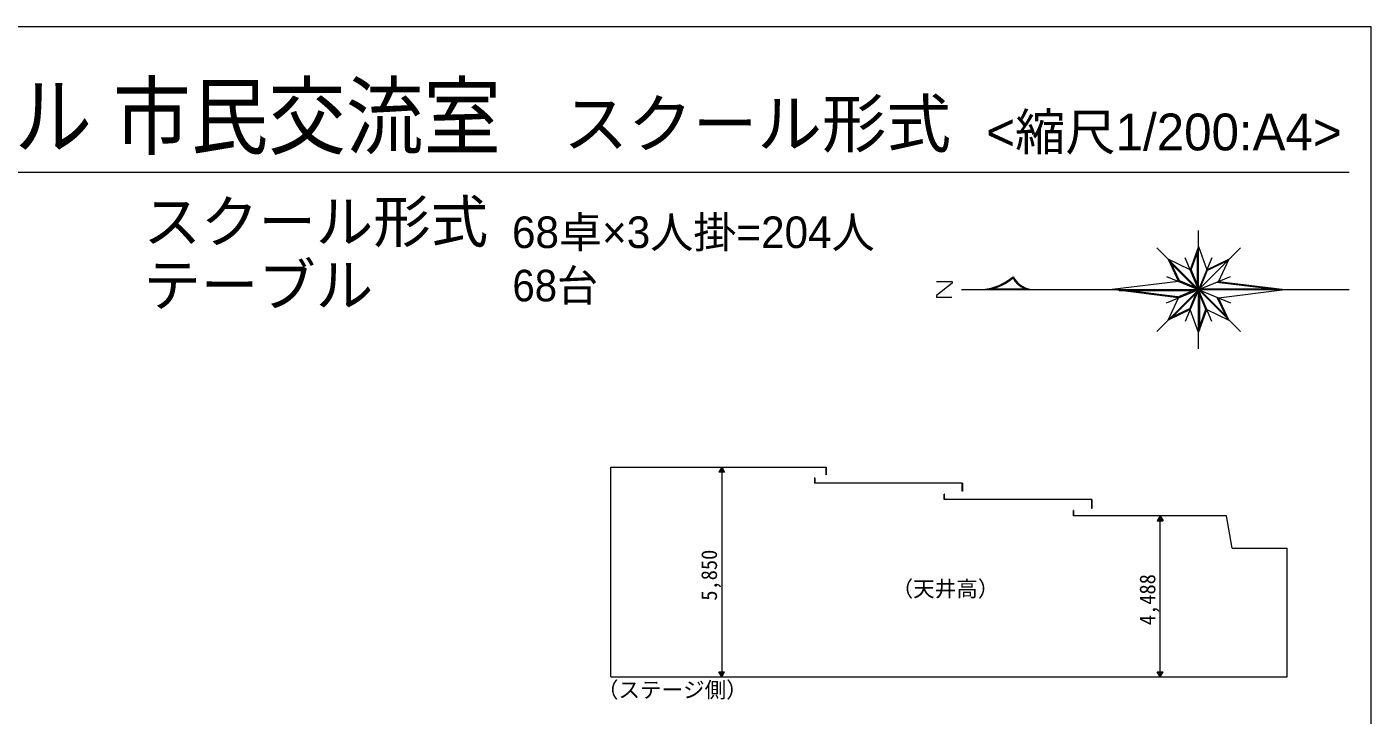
# Model space of a CAD drawing. Units: millimetres, scale not verified, with parts at other scales. Extents: x -36057 to 20255, y -22762 to 18611.
# Drawn here: x 1225 to 19943, y 9021 to 18611 of the extents above; entities that cross this region are included whole.
import ezdxf
from ezdxf.enums import TextEntityAlignment as Align

# ---------------------------------------------------------------- set-up
doc = ezdxf.new("R2010")
doc.units = ezdxf.units.MM
doc.header["$LTSCALE"] = 200
for name, color, linetype, lineweight in [('1-0_121', 7, 'Continuous', 9), ('1-2_130', 7, 'Continuous', 9), ('1-A', 7, 'Continuous', 9), ('F-F', 7, 'Continuous', 9)]:
    doc.layers.add(name, color=color, linetype=linetype, lineweight=lineweight)
doc.styles.add('HG創英角ｺﾞｼｯｸUB', font='')
doc.styles.add('ＭＳ ゴシック', font='')
doc.styles.get('HG創英角ｺﾞｼｯｸUB').set_extended_font_data('HG創英角ｺﾞｼｯｸUB')
doc.styles.get('ＭＳ ゴシック').set_extended_font_data('MS Gothic')

msp = doc.modelspace()

# ---------------------------------------------------------------- linework, layer by layer
at = {"layer": '1-0_121'}
for p, q in [((9357.2, 12477.7), (12354.4, 12477.7)), ((9357.2, 9552.7), (9357.2, 12477.7)), ((10900.5, 12477.7), (10859.7, 12407)), ((10941.3, 12407), (10859.7, 12407)), ((10861, 12409.3), (10940, 12409.3)), ((10862.4, 12411.8), (10938.6, 12411.8)), ((10863.9, 12414.3), (10937.1, 12414.3)), ((10865.3, 12416.8), (10935.7, 12416.8)), ((10866.8, 12419.3), (10934.3, 12419.3)), ((10868.2, 12421.8), (10932.8, 12421.8)), ((10869.7, 12424.3), (10931.4, 12424.3)), ((10871.1, 12426.8), (10929.9, 12426.8)), ((10872.5, 12429.3), (10928.5, 12429.3)), ((10874, 12431.8), (10927, 12431.8)), ((10875.4, 12434.3), (10925.6, 12434.3)), ((10876.9, 12436.8), (10924.2, 12436.8)), ((10878.3, 12439.3), (10922.7, 12439.3)), ((10879.8, 12441.8), (10921.3, 12441.8)), ((10881.2, 12444.3), (10919.8, 12444.3)), ((10882.6, 12446.8), (10918.4, 12446.8)), ((10884.1, 12449.3), (10916.9, 12449.3)), ((10885.5, 12451.8), (10915.5, 12451.8)), ((10887, 12454.3), (10914.1, 12454.3)), ((10888.4, 12456.8), (10912.6, 12456.8)), ((10889.9, 12459.3), (10911.2, 12459.3)), ((10891.3, 12461.8), (10909.7, 12461.8)), ((10892.8, 12464.3), (10908.3, 12464.3)), ((10894.2, 12466.8), (10906.8, 12466.8)), ((10895.6, 12469.3), (10905.4, 12469.3)), ((10897.1, 12471.8), (10904, 12471.8)), ((10898.5, 12474.3), (10902.5, 12474.3)), ((10900, 12476.8), (10901.1, 12476.8)), ((10900.5, 12477.7), (10900.5, 9552.7)), ((10900.5, 12477.7), (10941.3, 12407)), ((12348.4, 12477.7), (12348.4, 12367.7)), ((12354.4, 12367.7), (12348.4, 12367.7)), ((12354.4, 12477.7), (12354.4, 12367.7)), ((14251.8, 12250.7), (12191.8, 12250.7)), ((12197.8, 12325.7), (12197.8, 12250.7)), ((14245.8, 12250.7), (14245.8, 12140.7)), ((14251.8, 12250.7), (14251.8, 12140.7)), ((13995.8, 12023.7), (13995.8, 12098.7)), ((16055.8, 12023.7), (13995.8, 12023.7)), ((14001.8, 12044), (14001.8, 12034.5)), ((14251.8, 12140.7), (14245.8, 12140.7)), ((16049.8, 12023.7), (16049.8, 11898.7)), ((16055.8, 12023.7), (16055.8, 11898.7)), ((15799.8, 11796.7), (15799.8, 11871.7)), ((17931.8, 11796.7), (15799.8, 11796.7)), ((16055.8, 11898.7), (16049.8, 11898.7)), ((17002.6, 11793.3), (17006.6, 11793.3)), ((17004, 11795.8), (17005.1, 11795.8)), ((17004.6, 11796.7), (17045.4, 11726)), ((18009, 11347.7), (17931.8, 11796.7)), ((17045.4, 11726), (16963.7, 11726)), ((16965.1, 11728.3), (17044.1, 11728.3)), ((16966.5, 11730.8), (17042.6, 11730.8)), ((16967.9, 11733.3), (17041.2, 11733.3)), ((16969.4, 11735.8), (17039.8, 11735.8)), ((16970.8, 11738.3), (17038.3, 11738.3)), ((16972.3, 11740.8), (17036.9, 11740.8)), ((16973.7, 11743.3), (17035.4, 11743.3)), ((16975.2, 11745.8), (17034, 11745.8)), ((16976.6, 11748.3), (17032.5, 11748.3)), ((16978, 11750.8), (17031.1, 11750.8)), ((16979.5, 11753.3), (17029.7, 11753.3)), ((16980.9, 11755.8), (17028.2, 11755.8)), ((16982.4, 11758.3), (17026.8, 11758.3)), ((16983.8, 11760.8), (17025.3, 11760.8)), ((16985.3, 11763.3), (17023.9, 11763.3)), ((16986.7, 11765.8), (17022.4, 11765.8)), ((16988.1, 11768.3), (17021, 11768.3)), ((16989.6, 11770.8), (17019.6, 11770.8)), ((16991, 11773.3), (17018.1, 11773.3)), ((16992.5, 11775.8), (17016.7, 11775.8)), ((16993.9, 11778.3), (17015.2, 11778.3)), ((16995.4, 11780.8), (17013.8, 11780.8)), ((16996.8, 11783.3), (17012.3, 11783.3)), ((16998.2, 11785.8), (17010.9, 11785.8)), ((16999.7, 11788.3), (17009.4, 11788.3)), ((17001.1, 11790.8), (17008, 11790.8)), ((18009, 11347.7), (18775.3, 11347.7)), ((18775.3, 9552.7), (18775.3, 11347.7)), ((9357.2, 9552.7), (18775.3, 9552.7)), ((10859.7, 9623.5), (10941.3, 9623.5)), ((10900.5, 9552.7), (10859.7, 9623.5)), ((10940, 9621.2), (10861, 9621.2)), ((10938.6, 9618.7), (10862.4, 9618.7)), ((10937.1, 9616.2), (10863.9, 9616.2)), ((10935.7, 9613.7), (10865.3, 9613.7)), ((10934.3, 9611.2), (10866.8, 9611.2)), ((10932.8, 9608.7), (10868.2, 9608.7)), ((10931.4, 9606.2), (10869.7, 9606.2)), ((10929.9, 9603.7), (10871.1, 9603.7)), ((10928.5, 9601.2), (10872.5, 9601.2)), ((10927, 9598.7), (10874, 9598.7)), ((10925.6, 9596.2), (10875.4, 9596.2)), ((10924.2, 9593.7), (10876.9, 9593.7)), ((10922.7, 9591.2), (10878.3, 9591.2)), ((10921.3, 9588.7), (10879.8, 9588.7)), ((10919.8, 9586.2), (10881.2, 9586.2)), ((10918.4, 9583.7), (10882.6, 9583.7)), ((10916.9, 9581.2), (10884.1, 9581.2)), ((10915.5, 9578.7), (10885.5, 9578.7)), ((10914.1, 9576.2), (10887, 9576.2)), ((10912.6, 9573.7), (10888.4, 9573.7)), ((10911.2, 9571.2), (10889.9, 9571.2)), ((10909.7, 9568.7), (10891.3, 9568.7)), ((10908.3, 9566.2), (10892.8, 9566.2)), ((10906.8, 9563.7), (10894.2, 9563.7)), ((10905.4, 9561.2), (10895.6, 9561.2)), ((10904, 9558.7), (10897.1, 9558.7)), ((10902.5, 9556.2), (10898.5, 9556.2)), ((10901.1, 9553.7), (10900, 9553.7)), ((10900.5, 9552.7), (10941.3, 9623.5)), ((16963.7, 9623.5), (17045.4, 9623.5)), ((17004.6, 9552.7), (16963.7, 9623.5)), ((17044.1, 9621.2), (16965.1, 9621.2)), ((17042.6, 9618.7), (16966.5, 9618.7)), ((17041.2, 9616.2), (16967.9, 9616.2)), ((17039.8, 9613.7), (16969.4, 9613.7)), ((17038.3, 9611.2), (16970.8, 9611.2)), ((17036.9, 9608.7), (16972.3, 9608.7)), ((17035.4, 9606.2), (16973.7, 9606.2)), ((17034, 9603.7), (16975.2, 9603.7)), ((17032.5, 9601.2), (16976.6, 9601.2)), ((17031.1, 9598.7), (16978, 9598.7)), ((17029.7, 9596.2), (16979.5, 9596.2)), ((17028.2, 9593.7), (16980.9, 9593.7)), ((17026.8, 9591.2), (16982.4, 9591.2)), ((17025.3, 9588.7), (16983.8, 9588.7)), ((17023.9, 9586.2), (16985.3, 9586.2)), ((17022.4, 9583.7), (16986.7, 9583.7)), ((17021, 9581.2), (16988.1, 9581.2)), ((17019.6, 9578.7), (16989.6, 9578.7)), ((17018.1, 9576.2), (16991, 9576.2)), ((17016.7, 9573.7), (16992.5, 9573.7)), ((17015.2, 9571.2), (16993.9, 9571.2)), ((17013.8, 9568.7), (16995.4, 9568.7)), ((17012.3, 9566.2), (16996.8, 9566.2)), ((17010.9, 9563.7), (16998.2, 9563.7)), ((17009.4, 9561.2), (16999.7, 9561.2)), ((17008, 9558.7), (17001.1, 9558.7)), ((17006.6, 9556.2), (17002.6, 9556.2)), ((17005.1, 9553.7), (17004, 9553.7)), ((17004.6, 9552.7), (17045.4, 9623.5))]:
    msp.add_line(p, q, dxfattribs=at)
for points in [[(12197.8, 12325.7), (12191.8, 12325.7), (12191.8, 12250.7)], [(14001.8, 12023.7), (14001.8, 12098.7), (13995.8, 12098.7)], [(15805.8, 11796.7), (15805.8, 11871.7), (15799.8, 11871.7)], [(17004.6, 9552.7), (17004.6, 11796.7), (16963.7, 11726)]]:
    msp.add_lwpolyline(points, dxfattribs=at)
at = {"layer": 'F-F'}
for p, q in [((19943.3, -20589.1), (19943.3, 18610.9)), ((-4460.9, 16587.3), (19639.6, 16587.3)), ((17539.6, 14126), (17539.6, 15774)), ((17539.6, 15550), (17424.8, 15227.2)), ((16957.9, 14368.3), (18123.2, 15533.6)), ((18123.2, 14366.5), (16957.9, 15531.7)), ((17424.8, 15227.2), (17115.3, 15374.3)), ((17115.3, 15374.3), (17262.5, 15064.8)), ((17723.3, 14506.6), (17355.9, 15393.5)), ((17723.3, 15393.5), (17355.9, 14506.6)), ((17539.6, 15514.2), (17434.5, 15218.6)), ((17527.6, 14979), (17527.6, 15502.1)), ((17963.9, 15374.3), (17816.8, 15064.8)), ((17510.6, 14962), (17130.7, 15341.9)), ((17140.7, 15349), (17279, 15058)), ((17539, 14982.8), (17433.2, 15238.3)), ((17561.8, 14972.2), (17670.6, 15234.9)), ((17647.6, 15210.6), (17938.5, 15349)), ((13889.8, 15061), (14107.3, 15061)), ((14107.4, 15039.4), (13889.8, 14866.6)), ((14107.3, 15061), (14107.4, 15039.4)), ((17262.5, 15064.8), (16339.6, 14950)), ((17096.1, 15133.7), (17983.1, 14766.3)), ((17096.1, 14766.3), (17983.1, 15133.7)), ((17517.4, 14972.2), (17254.8, 15081)), ((17794.3, 15055.5), (18642.4, 14950)), ((17816.8, 15064.8), (18739.6, 14950)), ((13889.8, 14866.6), (13889.8, 14845)), ((13889.8, 14845), (14105.8, 14845)), ((14239.6, 14950), (19639.6, 14950)), ((14614.9, 14962), (15163.9, 14962)), ((17262.5, 14835.2), (16339.6, 14950)), ((16436.1, 14938), (17510.6, 14938)), ((17284.9, 14844.5), (16436.8, 14950)), ((17115.3, 14525.8), (17262.5, 14835.2)), ((17527.6, 14921), (17147.7, 14541.1)), ((17508.3, 14950), (17238.3, 14838.2)), ((17517.4, 14927.8), (17408.6, 14665.2)), ((17539.6, 14918.7), (17648.4, 14656)), ((17551.6, 14921), (17551.6, 14383.8)), ((17568.6, 14962), (18643.2, 14962)), ((17568.6, 14938), (17949.3, 14557.3)), ((17938.6, 14551.1), (17800.2, 14842.1)), ((17816.8, 14835.2), (18739.6, 14950)), ((17963.9, 14525.8), (17816.8, 14835.2)), ((18729.4, 14950), (18730.5, 14951.2)), ((17424.8, 14672.9), (17115.3, 14525.8)), ((17431.7, 14689.4), (17140.7, 14551.1)), ((17539.6, 14350), (17424.8, 14672.9)), ((17539.6, 14385.8), (17647.6, 14689.4)), ((17539.6, 14350), (17654.4, 14672.9)), ((17654.4, 14672.9), (17963.9, 14525.8)), ((17922.4, 14584.2), (17922.7, 14584.5))]:
    msp.add_line(p, q, dxfattribs=at)
for points in [[(19943.3, 18610.9), (-36056.7, 18610.9), (-36056.7, -20589.1)], [(17539.6, 15550), (17654.4, 15227.2), (17963.9, 15374.3)]]:
    msp.add_lwpolyline(points, dxfattribs=at)
for centre, radius, start, end in [((14453.7, 15730.5), 785.2, 276.28344, 310.11395), ((14453.7, 15730.5), 797.2, 281.75417, 310.11395), ((15252, 15277.4), 339.5, 206.74773, 254.66453), ((15252, 15277.4), 327.5, 206.74773, 271.3252)]:
    msp.add_arc(centre, radius, start, end, dxfattribs=at)

# ---------------------------------------------------------------- texts
at = {"layer": '1-2_130', "style": 'HG創英角ｺﾞｼｯｸUB'}
for s, height, p in [('スクール形式', 586.5, (2847.7, 15429.3)), ('68卓×3人掛=204人', 439.9, (7980, 15397.1)), ('テーブル', 586.5, (2847.7, 14544))]:
    msp.add_text(s, height=height, dxfattribs=at).set_placement(p, align=Align.BOTTOM_LEFT)
at = {"layer": '1-2_130', "style": 'HG創英角ｺﾞｼｯｸUB', "width": 0.95}
msp.add_text('68台', height=439.9, dxfattribs=at).set_placement((7985.7, 14654.7), align=Align.BOTTOM_LEFT)
at = {"layer": '1-A', "style": 'ＭＳ ゴシック', "width": 0.95}
for s, p in [('5,850', (10900.5, 10615.2)), ('4,488', (17004.6, 10274.7))]:
    msp.add_text(s, height=219.9, rotation=90, dxfattribs=at).set_placement(p, align=Align.BOTTOM_LEFT)
at = {"layer": '1-A', "style": 'ＭＳ ゴシック'}
for s, p in [('（天井高）', (13266.2, 10605.7)), ('（ステージ側）', (9162.6, 9197.6))]:
    msp.add_text(s, height=219.9, dxfattribs=at).set_placement(p, align=Align.BOTTOM_LEFT)
at = {"layer": 'F-F', "style": 'HG創英角ｺﾞｼｯｸUB', "width": 0.9}
msp.add_text('てだこホール 市民交流室', height=879.8, dxfattribs=at).set_placement((-4348, 16663.3), align=Align.BOTTOM_LEFT)
at = {"layer": 'F-F', "style": 'HG創英角ｺﾞｼｯｸUB'}
for s, height, p in [('スクール形式', 659.8, (8694.8, 16735.9)), ('<縮尺1/200:A4>', 513.2, (14584.8, 16735.9))]:
    msp.add_text(s, height=height, dxfattribs=at).set_placement(p, align=Align.BOTTOM_LEFT)

doc.saveas('drawing.dxf')
